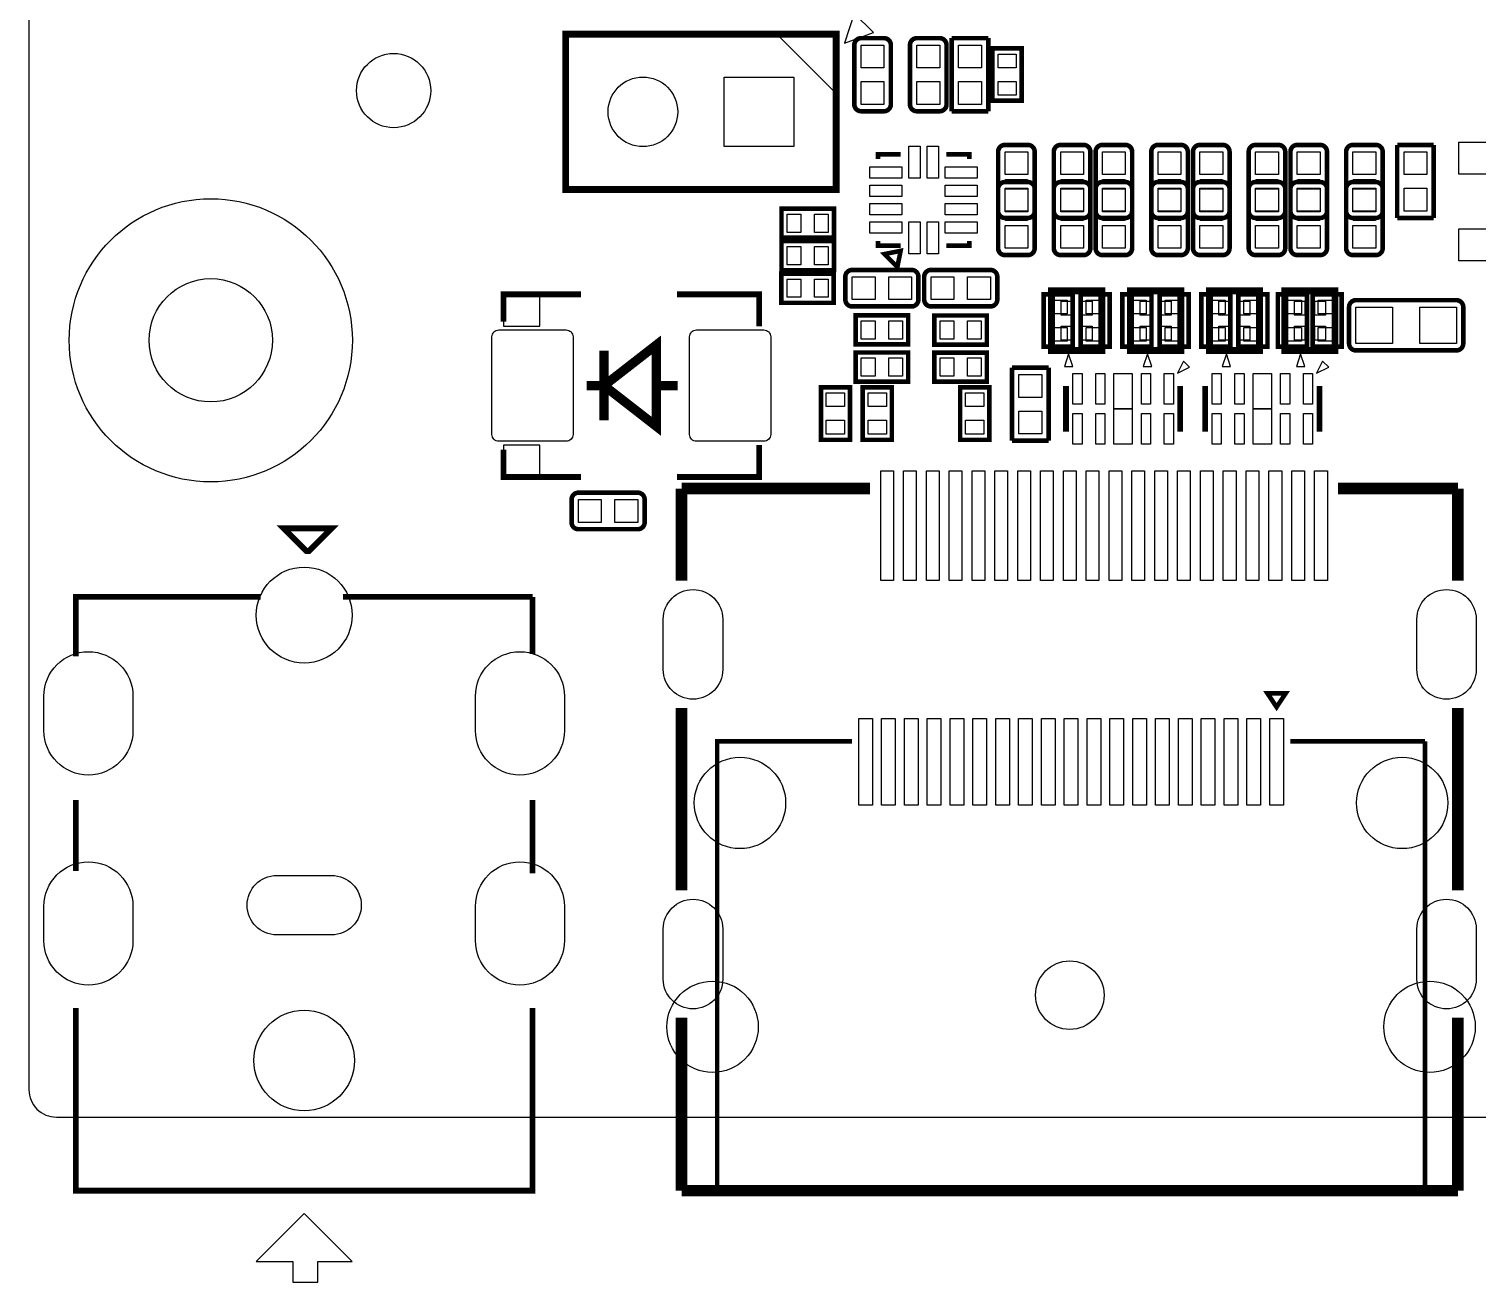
# Model space of a CAD drawing. Extents: x 0 to 100, y -83 to 0.
# Drawn here: x 0.02 to 31.73, y -82.62 to -55.18 of the extents above; entities that cross this region are included whole.
import ezdxf

# ---------------------------------------------------------------- set-up
doc = ezdxf.new("R2010")
doc.units = 0
doc.header["$MEASUREMENT"] = 0
doc.layers.get('0').update_dxf_attribs({"linetype": 'CONTINUOUS'})
for name, color, linetype in [('BG_OUTLINE', 5, 'CONTINUOUS'), ('PG_SILK-TOP', 253, 'CONTINUOUS'), ('PG_SILKSCREEN_TOP', 253, 'CONTINUOUS'), ('PIN_TOP', 92, 'CONTINUOUS')]:
    doc.layers.add(name, color=color, linetype=linetype)

msp = doc.modelspace()

# ---------------------------------------------------------------- linework, layer by layer
at = {"linetype": 'Continuous'}
msp.add_circle((3.999992, -61.999876), 1.35, dxfattribs=at)
at = {"layer": 'BG_OUTLINE'}
msp.add_lwpolyline([(99.418648, -0.005842), (0.61849, -0.005842, 0.414214), (0.018542, -0.60579), (0.018542, -78.405736, 0.414214), (0.61849, -79.005684), (99.418648, -79.005684, 0.414214), (100.018596, -78.405736), (100.018596, -0.60579, 0.414214)], format="xyb", close=True, dxfattribs=at)
at = {"layer": 'PG_SILK-TOP'}
for points, const_width in [([(17.692116, -58.697622), (11.771884, -58.697622), (11.771884, -55.297578), (17.692116, -55.297578), (17.692116, -58.697622)], 0.150114), ([(20.22475, -56.9849), (20.22475, -55.3847)], 0.100076), ([(20.22475, -55.3847), (21.02485, -55.3847)], 0.100076), ([(21.02485, -55.3847), (21.02485, -56.9849)], 0.100076), ([(21.11756, -55.608728), (21.11756, -56.755792), (21.754592, -56.755792), (21.754592, -55.608728), (21.11756, -55.608728)], 0.100076), ([(18.741136, -56.9849), (18.241264, -56.9849)], 0.100076), ([(19.960336, -56.9849), (19.460464, -56.9849)], 0.100076), ([(21.02485, -56.9849), (20.22475, -56.9849)], 0.100076), ([(29.97835, -59.3217), (29.97835, -57.7215)], 0.100076), ([(29.97835, -57.7215), (30.77845, -57.7215)], 0.100076), ([(30.77845, -57.7215), (30.77845, -59.3217)], 0.100076), ([(21.390864, -58.5216), (21.890736, -58.5216)], 0.100076), ([(22.610064, -58.5216), (23.109936, -58.5216)], 0.100076), ([(23.524464, -58.5216), (24.024336, -58.5216)], 0.100076), ([(24.743664, -58.5216), (25.243536, -58.5216)], 0.100076), ([(25.658064, -58.5216), (26.157936, -58.5216)], 0.100076), ([(26.877264, -58.5216), (27.377136, -58.5216)], 0.100076), ([(27.791664, -58.5216), (28.291536, -58.5216)], 0.100076), ([(29.010864, -58.5216), (29.510736, -58.5216)], 0.100076), ([(17.644872, -59.11596), (16.497808, -59.11596), (16.497808, -59.752992), (17.644872, -59.752992), (17.644872, -59.11596)], 0.100076), ([(21.890736, -59.3217), (21.390864, -59.3217)], 0.100076), ([(21.390864, -59.3344), (21.890736, -59.3344)], 0.100076), ([(23.109936, -59.3217), (22.610064, -59.3217)], 0.100076), ([(22.610064, -59.3344), (23.109936, -59.3344)], 0.100076), ([(24.024336, -59.3217), (23.524464, -59.3217)], 0.100076), ([(23.524464, -59.3344), (24.024336, -59.3344)], 0.100076), ([(25.243536, -59.3217), (24.743664, -59.3217)], 0.100076), ([(24.743664, -59.3344), (25.243536, -59.3344)], 0.100076), ([(26.157936, -59.3217), (25.658064, -59.3217)], 0.100076), ([(25.658064, -59.3344), (26.157936, -59.3344)], 0.100076), ([(27.377136, -59.3217), (26.877264, -59.3217)], 0.100076), ([(26.877264, -59.3344), (27.377136, -59.3344)], 0.100076), ([(28.291536, -59.3217), (27.791664, -59.3217)], 0.100076), ([(27.791664, -59.3344), (28.291536, -59.3344)], 0.100076), ([(29.510736, -59.3217), (29.010864, -59.3217)], 0.100076), ([(29.010864, -59.3344), (29.510736, -59.3344)], 0.100076), ([(30.77845, -59.3217), (29.97835, -59.3217)], 0.100076), ([(17.644872, -59.82716), (16.497808, -59.82716), (16.497808, -60.464192), (17.644872, -60.464192), (17.644872, -59.82716)], 0.100076), ([(21.890736, -60.1345), (21.390864, -60.1345)], 0.100076), ([(23.109936, -60.1345), (22.610064, -60.1345)], 0.100076), ([(24.024336, -60.1345), (23.524464, -60.1345)], 0.100076), ([(25.243536, -60.1345), (24.743664, -60.1345)], 0.100076), ([(26.157936, -60.1345), (25.658064, -60.1345)], 0.100076), ([(27.377136, -60.1345), (26.877264, -60.1345)], 0.100076), ([(28.291536, -60.1345), (27.791664, -60.1345)], 0.100076), ([(29.510736, -60.1345), (29.010864, -60.1345)], 0.100076), ([(16.492728, -61.17844), (17.639792, -61.17844), (17.639792, -60.541408), (16.492728, -60.541408), (16.492728, -61.17844)], 0.100076), ([(17.8943, -61.108336), (17.8943, -60.608464)], 0.100076), ([(21.2217, -60.608464), (21.2217, -61.108336)], 0.100076), ([(22.41169, -60.919614), (23.51151, -60.919614), (23.51151, -62.219586), (22.41169, -62.219586), (22.41169, -60.919614)], 0.1524), ([(24.13889, -60.919614), (25.23871, -60.919614), (25.23871, -62.219586), (24.13889, -62.219586), (24.13889, -60.919614)], 0.1524), ([(25.86609, -60.919614), (26.96591, -60.919614), (26.96591, -62.219586), (25.86609, -62.219586), (25.86609, -60.919614)], 0.1524), ([(27.51709, -60.919614), (28.61691, -60.919614), (28.61691, -62.219586), (27.51709, -62.219586), (27.51709, -60.919614)], 0.1524), ([(12.107926, -60.992004), (10.407904, -60.992004), (10.407904, -61.591952)], 0.127), ([(16.008096, -61.692028), (16.008096, -60.992004), (14.207998, -60.992004)], 0.127), ([(22.23516, -60.993528), (22.23516, -62.140592), (22.872192, -62.140592), (22.872192, -60.993528), (22.23516, -60.993528)], 0.100076), ([(23.04796, -60.993528), (23.04796, -62.140592), (23.684992, -62.140592), (23.684992, -60.993528), (23.04796, -60.993528)], 0.100076), ([(23.96236, -60.993528), (23.96236, -62.140592), (24.599392, -62.140592), (24.599392, -60.993528), (23.96236, -60.993528)], 0.100076), ([(24.77516, -60.993528), (24.77516, -62.140592), (25.412192, -62.140592), (25.412192, -60.993528), (24.77516, -60.993528)], 0.100076), ([(25.68956, -60.993528), (25.68956, -62.140592), (26.326592, -62.140592), (26.326592, -60.993528), (25.68956, -60.993528)], 0.100076), ([(26.50236, -60.993528), (26.50236, -62.140592), (27.139392, -62.140592), (27.139392, -60.993528), (26.50236, -60.993528)], 0.100076), ([(27.36596, -60.993528), (27.36596, -62.140592), (28.002992, -62.140592), (28.002992, -60.993528), (27.36596, -60.993528)], 0.100076), ([(28.12796, -60.993528), (28.12796, -62.140592), (28.764992, -62.140592), (28.764992, -60.993528), (28.12796, -60.993528)], 0.100076), ([(19.270472, -61.45276), (18.123408, -61.45276), (18.123408, -62.089792), (19.270472, -62.089792), (19.270472, -61.45276)], 0.100076), ([(19.845528, -62.09284), (20.992592, -62.09284), (20.992592, -61.455808), (19.845528, -61.455808), (19.845528, -62.09284)], 0.100076), ([(28.925266, -61.27115), (28.925266, -62.07125)], 0.100076), ([(19.270472, -62.26556), (18.123408, -62.26556), (18.123408, -62.902592), (19.270472, -62.902592), (19.270472, -62.26556)], 0.100076), ([(19.845528, -62.90564), (20.992592, -62.90564), (20.992592, -62.268608), (19.845528, -62.268608), (19.845528, -62.90564)], 0.100076), ([(21.54555, -64.1985), (21.54555, -62.5983)], 0.100076), ([(21.54555, -62.5983), (22.34565, -62.5983)], 0.100076), ([(22.34565, -62.5983), (22.34565, -64.1985)], 0.100076), ([(17.99844, -64.177672), (17.99844, -63.030608), (17.361408, -63.030608), (17.361408, -64.177672), (17.99844, -64.177672)], 0.100076), ([(18.91284, -64.177672), (18.91284, -63.030608), (18.275808, -63.030608), (18.275808, -64.177672), (18.91284, -64.177672)], 0.100076), ([(21.04644, -64.177672), (21.04644, -63.030608), (20.409408, -63.030608), (20.409408, -64.177672), (21.04644, -64.177672)], 0.100076), ([(22.727666, -64.000126), (22.727666, -63.000128)], 0.127), ([(25.227534, -64.000126), (25.227534, -63.000128)], 0.127), ([(25.775666, -64.000126), (25.775666, -63.000128)], 0.127), ([(28.275534, -64.000126), (28.275534, -63.000128)], 0.127), ([(10.407904, -64.392048), (10.407904, -64.991996), (12.107926, -64.991996)], 0.127), ([(16.008096, -64.291972), (16.008096, -64.991996), (14.207998, -64.991996)], 0.127), ([(22.34565, -64.1985), (21.54555, -64.1985)], 0.100076), ([(14.309344, -65.24625), (18.43786, -65.24625)], 0.254), ([(14.309344, -67.261232), (14.309344, -65.24625)], 0.254), ([(18.057622, -65.24625), (18.43786, -65.24625)], 0.254), ([(28.680156, -65.24625), (31.30931, -65.24625)], 0.254), ([(31.30931, -67.261232), (31.30931, -65.24625)], 0.254), ([(11.8999, -65.985136), (11.8999, -65.485264)], 0.100076), ([(5.09524, -67.616324), (1.04521, -67.616324), (1.04521, -68.916296)], 0.127), ([(11.04519, -67.616324), (6.895084, -67.616324)], 0.127), ([(11.04519, -68.866258), (11.04519, -67.616324)], 0.127), ([(14.309344, -74.041254), (14.309344, -70.050914)], 0.254), ([(31.30931, -74.041254), (31.30931, -70.050914)], 0.254), ([(1.04521, -72.066404), (1.04521, -73.616312)], 0.127), ([(11.04519, -73.66635), (11.04519, -72.066404)], 0.127), ([(1.04521, -76.616306), (1.04521, -80.616298), (11.04519, -80.616298), (11.04519, -76.616306)], 0.127), ([(14.309344, -80.616298), (14.309344, -76.830936)], 0.254), ([(31.30931, -80.616298), (31.30931, -76.830936)], 0.254), ([(14.309344, -80.616298), (31.30931, -80.616298)], 0.254)]:
    msp.add_lwpolyline(points, dxfattribs=dict(at, const_width=const_width))
for points in [[(17.692116, -56.59755), (17.692116, -55.297578), (16.39189, -55.297578)], [(10.407904, -61.692028), (11.208004, -61.692028), (11.208004, -60.992004), (10.407904, -60.992004)], [(10.407904, -64.991996), (11.208004, -64.991996), (11.208004, -64.291972), (10.407904, -64.291972)]]:
    msp.add_lwpolyline(points, close=True, dxfattribs=at)
at = {"layer": 'PG_SILK-TOP', "const_width": 0.100076}
for points in [[(18.09115, -56.834786), (18.09115, -55.534814, -0.414463), (18.241264, -55.3847)], [(18.241264, -55.3847), (18.741136, -55.3847, -0.414463), (18.89125, -55.534814)], [(18.89125, -55.534814), (18.89125, -56.834786, -0.414463), (18.741136, -56.9849)], [(19.31035, -56.834786), (19.31035, -55.534814, -0.414463), (19.460464, -55.3847)], [(19.460464, -55.3847), (19.960336, -55.3847, -0.414463), (20.11045, -55.534814)], [(20.11045, -55.534814), (20.11045, -56.834786, -0.414463), (19.960336, -56.9849)], [(18.241264, -56.9849, -0.414463), (18.09115, -56.834786)], [(19.460464, -56.9849, -0.414463), (19.31035, -56.834786)], [(21.24075, -59.171586), (21.24075, -57.871614, -0.414463), (21.390864, -57.7215)], [(21.390864, -57.7215), (21.890736, -57.7215, -0.414463), (22.04085, -57.871614)], [(22.45995, -59.171586), (22.45995, -57.871614, -0.414463), (22.610064, -57.7215)], [(22.610064, -57.7215), (23.109936, -57.7215, -0.414463), (23.26005, -57.871614)], [(23.37435, -59.171586), (23.37435, -57.871614, -0.414463), (23.524464, -57.7215)], [(23.524464, -57.7215), (24.024336, -57.7215, -0.414463), (24.17445, -57.871614)], [(24.59355, -59.171586), (24.59355, -57.871614, -0.414463), (24.743664, -57.7215)], [(24.743664, -57.7215), (25.243536, -57.7215, -0.414463), (25.39365, -57.871614)], [(25.50795, -59.171586), (25.50795, -57.871614, -0.414463), (25.658064, -57.7215)], [(25.658064, -57.7215), (26.157936, -57.7215, -0.414463), (26.30805, -57.871614)], [(26.72715, -59.171586), (26.72715, -57.871614, -0.414463), (26.877264, -57.7215)], [(26.877264, -57.7215), (27.377136, -57.7215, -0.414463), (27.52725, -57.871614)], [(27.64155, -59.171586), (27.64155, -57.871614, -0.414463), (27.791664, -57.7215)], [(27.791664, -57.7215), (28.291536, -57.7215, -0.414463), (28.44165, -57.871614)], [(28.86075, -59.171586), (28.86075, -57.871614, -0.414463), (29.010864, -57.7215)], [(29.010864, -57.7215), (29.510736, -57.7215, -0.414463), (29.66085, -57.871614)], [(22.04085, -57.871614), (22.04085, -59.171586, -0.414463), (21.890736, -59.3217)], [(23.26005, -57.871614), (23.26005, -59.171586, -0.414463), (23.109936, -59.3217)], [(24.17445, -57.871614), (24.17445, -59.171586, -0.414463), (24.024336, -59.3217)], [(25.39365, -57.871614), (25.39365, -59.171586, -0.414463), (25.243536, -59.3217)], [(26.30805, -57.871614), (26.30805, -59.171586, -0.414463), (26.157936, -59.3217)], [(27.52725, -57.871614), (27.52725, -59.171586, -0.414463), (27.377136, -59.3217)], [(28.44165, -57.871614), (28.44165, -59.171586, -0.414463), (28.291536, -59.3217)], [(29.66085, -57.871614), (29.66085, -59.171586, -0.414463), (29.510736, -59.3217)], [(21.24075, -59.984386), (21.24075, -58.684414, -0.414463), (21.390864, -58.5343)], [(21.390864, -58.5343), (21.890736, -58.5343, -0.414463), (22.04085, -58.684414)], [(22.04085, -58.684414), (22.04085, -59.984386, -0.414463), (21.890736, -60.1345)], [(22.45995, -59.984386), (22.45995, -58.684414, -0.414463), (22.610064, -58.5343)], [(22.610064, -58.5343), (23.109936, -58.5343, -0.414463), (23.26005, -58.684414)], [(23.26005, -58.684414), (23.26005, -59.984386, -0.414463), (23.109936, -60.1345)], [(23.37435, -59.984386), (23.37435, -58.684414, -0.414463), (23.524464, -58.5343)], [(23.524464, -58.5343), (24.024336, -58.5343, -0.414463), (24.17445, -58.684414)], [(24.17445, -58.684414), (24.17445, -59.984386, -0.414463), (24.024336, -60.1345)], [(24.59355, -59.984386), (24.59355, -58.684414, -0.414463), (24.743664, -58.5343)], [(24.743664, -58.5343), (25.243536, -58.5343, -0.414463), (25.39365, -58.684414)], [(25.39365, -58.684414), (25.39365, -59.984386, -0.414463), (25.243536, -60.1345)], [(25.50795, -59.984386), (25.50795, -58.684414, -0.414463), (25.658064, -58.5343)], [(25.658064, -58.5343), (26.157936, -58.5343, -0.414463), (26.30805, -58.684414)], [(26.30805, -58.684414), (26.30805, -59.984386, -0.414463), (26.157936, -60.1345)], [(26.72715, -59.984386), (26.72715, -58.684414, -0.414463), (26.877264, -58.5343)], [(26.877264, -58.5343), (27.377136, -58.5343, -0.414463), (27.52725, -58.684414)], [(27.52725, -58.684414), (27.52725, -59.984386, -0.414463), (27.377136, -60.1345)], [(27.64155, -59.984386), (27.64155, -58.684414, -0.414463), (27.791664, -58.5343)], [(27.791664, -58.5343), (28.291536, -58.5343, -0.414463), (28.44165, -58.684414)], [(28.44165, -58.684414), (28.44165, -59.984386, -0.414463), (28.291536, -60.1345)], [(28.86075, -59.984386), (28.86075, -58.684414, -0.414463), (29.010864, -58.5343)], [(29.010864, -58.5343), (29.510736, -58.5343, -0.414463), (29.66085, -58.684414)], [(29.66085, -58.684414), (29.66085, -59.984386, -0.414463), (29.510736, -60.1345)], [(21.390864, -59.3217, -0.414463), (21.24075, -59.171586)], [(22.610064, -59.3217, -0.414463), (22.45995, -59.171586)], [(23.524464, -59.3217, -0.414463), (23.37435, -59.171586)], [(24.743664, -59.3217, -0.414463), (24.59355, -59.171586)], [(25.658064, -59.3217, -0.414463), (25.50795, -59.171586)], [(26.877264, -59.3217, -0.414463), (26.72715, -59.171586)], [(27.791664, -59.3217, -0.414463), (27.64155, -59.171586)], [(29.010864, -59.3217, -0.414463), (28.86075, -59.171586)], [(21.390864, -60.1345, -0.414463), (21.24075, -59.984386)], [(22.610064, -60.1345, -0.414463), (22.45995, -59.984386)], [(23.524464, -60.1345, -0.414463), (23.37435, -59.984386)], [(24.743664, -60.1345, -0.414463), (24.59355, -59.984386)], [(25.658064, -60.1345, -0.414463), (25.50795, -59.984386)], [(26.877264, -60.1345, -0.414463), (26.72715, -59.984386)], [(27.791664, -60.1345, -0.414463), (27.64155, -59.984386)], [(29.010864, -60.1345, -0.414463), (28.86075, -59.984386)], [(17.8943, -60.608464, -0.414463), (18.044414, -60.45835)], [(18.044414, -60.45835), (19.344386, -60.45835, -0.414463), (19.4945, -60.608464)], [(19.4945, -60.608464), (19.4945, -61.108336, -0.414463), (19.344386, -61.25845)], [(19.6215, -61.108336), (19.6215, -60.608464, -0.414463), (19.771614, -60.45835)], [(19.771614, -60.45835), (21.071586, -60.45835, -0.414463), (21.2217, -60.608464)], [(19.344386, -61.25845), (18.044414, -61.25845, -0.414463), (17.8943, -61.108336)], [(21.071586, -61.25845), (19.771614, -61.25845, -0.414463), (19.6215, -61.108336)], [(21.2217, -61.108336, -0.414463), (21.071586, -61.25845)], [(31.275274, -61.12129), (29.075126, -61.12129, 0.413971), (28.925266, -61.27115)], [(31.425134, -62.07125), (31.425134, -61.27115, 0.413961), (31.275274, -61.12129)], [(28.925266, -62.07125, 0.413779), (29.075126, -62.22111)], [(29.075126, -62.22111), (31.275274, -62.22111, 0.413768), (31.425134, -62.07125)], [(11.8999, -65.485264, -0.414463), (12.050014, -65.33515)], [(12.050014, -65.33515), (13.349986, -65.33515, -0.414463), (13.5001, -65.485264)], [(13.5001, -65.485264), (13.5001, -65.985136, -0.414463), (13.349986, -66.13525)], [(13.349986, -66.13525), (12.050014, -66.13525, -0.414463), (11.8999, -65.985136)]]:
    msp.add_lwpolyline(points, format="xyb", dxfattribs=at)
at = {"layer": 'PG_SILKSCREEN_TOP'}
for points in [[(17.872964, -55.492904), (18.513298, -55.264558), (18.090642, -54.842156)], [(22.7838, -62.2935), (22.690582, -62.5729), (22.877018, -62.5729)], [(24.511, -62.2935), (24.417782, -62.5729), (24.604218, -62.5729)], [(25.166828, -62.717426), (25.430226, -62.585854), (25.2984, -62.454028)], [(26.2382, -62.2935), (26.144982, -62.5729), (26.331418, -62.5729)], [(27.8638, -62.2935), (27.770582, -62.5729), (27.957018, -62.5729)], [(28.214828, -62.717426), (28.478226, -62.585854), (28.3464, -62.454028)], [(7.095236, -82.16646), (6.0452, -81.116424), (4.995164, -82.16646), (5.795264, -82.16646), (5.795264, -82.616294), (6.345174, -82.616294), (6.345174, -82.16646)]]:
    msp.add_lwpolyline(points, close=True, dxfattribs=at)
for points, const_width in [([(19.108674, -57.928002), (18.608802, -57.928002), (18.608802, -58.028078)], 0.100076), ([(20.108926, -57.928002), (20.608798, -57.928002), (20.608798, -58.028078)], 0.100076), ([(19.108674, -59.927998), (18.608802, -59.927998), (18.608802, -59.827922)], 0.100076), ([(20.108926, -59.927998), (20.608798, -59.927998), (20.608798, -59.827922)], 0.100076), ([(19.034506, -60.39485), (19.105372, -60.041536), (18.751804, -60.111894), (19.034506, -60.39485)], 0.100076), ([(12.2301, -62.992), (12.6111, -62.992), (13.7541, -63.881), (13.7541, -62.103), (12.6111, -62.992), (12.4841, -62.992)], 0.2032), ([(12.6111, -63.754), (12.6111, -62.23)], 0.2032), ([(14.224, -62.992), (13.7541, -62.992)], 0.2032), ([(6.145276, -66.616326), (6.645148, -66.116454), (5.595112, -66.116454), (6.095238, -66.616326), (6.145276, -66.616326)], 0.127), ([(27.137868, -69.728588), (27.33802, -70.028816), (27.537918, -69.728588), (27.137868, -69.728588)], 0.100076), ([(18.03781, -70.778624), (15.087854, -70.778624), (15.087854, -80.628744), (30.58795, -80.628744), (30.58795, -70.778624)], 0.100076), ([(30.58795, -70.778624), (27.637994, -70.778624)], 0.100076)]:
    msp.add_lwpolyline(points, dxfattribs=dict(at, const_width=const_width))
at = {"layer": 'PIN_TOP'}
for points in [[(18.741136, -56.034686), (18.241264, -56.034686), (18.241264, -55.534814), (18.741136, -55.534814)], [(19.960336, -56.034686), (19.460464, -56.034686), (19.460464, -55.534814), (19.960336, -55.534814)], [(20.874736, -56.034686), (20.374864, -56.034686), (20.374864, -55.534814), (20.874736, -55.534814)], [(21.237575, -55.734839), (21.637625, -55.734839), (21.637625, -56.034813), (21.237575, -56.034813)], [(16.764, -56.2356), (16.764, -57.7596), (15.24, -57.7596), (15.24, -56.2356)], [(18.741136, -56.834786), (18.241264, -56.834786), (18.241264, -56.334914), (18.741136, -56.334914)], [(19.960336, -56.834786), (19.460464, -56.834786), (19.460464, -56.334914), (19.960336, -56.334914)], [(20.874736, -56.834786), (20.374864, -56.834786), (20.374864, -56.334914), (20.874736, -56.334914)], [(21.237575, -56.334787), (21.637625, -56.334787), (21.637625, -56.634761), (21.237575, -56.634761)], [(32.327469, -58.359548), (31.327471, -58.359548), (31.327471, -57.659524), (32.327469, -57.659524)], [(19.53387, -57.752996), (19.53387, -58.45302), (19.283934, -58.45302), (19.283934, -57.752996)], [(19.933666, -57.752996), (19.933666, -58.45302), (19.68373, -58.45302), (19.68373, -57.752996)], [(21.890736, -58.371486), (21.390864, -58.371486), (21.390864, -57.871614), (21.890736, -57.871614)], [(23.109936, -58.371486), (22.610064, -58.371486), (22.610064, -57.871614), (23.109936, -57.871614)], [(24.024336, -58.371486), (23.524464, -58.371486), (23.524464, -57.871614), (24.024336, -57.871614)], [(25.243536, -58.371486), (24.743664, -58.371486), (24.743664, -57.871614), (25.243536, -57.871614)], [(26.157936, -58.371486), (25.658064, -58.371486), (25.658064, -57.871614), (26.157936, -57.871614)], [(27.377136, -58.371486), (26.877264, -58.371486), (26.877264, -57.871614), (27.377136, -57.871614)], [(28.291536, -58.371486), (27.791664, -58.371486), (27.791664, -57.871614), (28.291536, -57.871614)], [(29.510736, -58.371486), (29.010864, -58.371486), (29.010864, -57.871614), (29.510736, -57.871614)], [(30.128464, -57.871614), (30.628336, -57.871614), (30.628336, -58.371486), (30.128464, -58.371486)], [(18.433796, -58.203084), (19.13382, -58.203084), (19.13382, -58.45302), (18.433796, -58.45302)], [(20.08378, -58.203084), (20.783804, -58.203084), (20.783804, -58.45302), (20.08378, -58.45302)], [(18.433796, -58.603134), (19.13382, -58.603134), (19.13382, -58.85307), (18.433796, -58.85307)], [(20.08378, -58.603134), (20.783804, -58.603134), (20.783804, -58.85307), (20.08378, -58.85307)], [(21.890736, -59.171586), (21.390864, -59.171586), (21.390864, -58.671714), (21.890736, -58.671714)], [(21.890736, -59.184286), (21.390864, -59.184286), (21.390864, -58.684414), (21.890736, -58.684414)], [(23.109936, -59.171586), (22.610064, -59.171586), (22.610064, -58.671714), (23.109936, -58.671714)], [(23.109936, -59.184286), (22.610064, -59.184286), (22.610064, -58.684414), (23.109936, -58.684414)], [(24.024336, -59.171586), (23.524464, -59.171586), (23.524464, -58.671714), (24.024336, -58.671714)], [(24.024336, -59.184286), (23.524464, -59.184286), (23.524464, -58.684414), (24.024336, -58.684414)], [(25.243536, -59.171586), (24.743664, -59.171586), (24.743664, -58.671714), (25.243536, -58.671714)], [(25.243536, -59.184286), (24.743664, -59.184286), (24.743664, -58.684414), (25.243536, -58.684414)], [(26.157936, -59.171586), (25.658064, -59.171586), (25.658064, -58.671714), (26.157936, -58.671714)], [(26.157936, -59.184286), (25.658064, -59.184286), (25.658064, -58.684414), (26.157936, -58.684414)], [(27.377136, -59.171586), (26.877264, -59.171586), (26.877264, -58.671714), (27.377136, -58.671714)], [(27.377136, -59.184286), (26.877264, -59.184286), (26.877264, -58.684414), (27.377136, -58.684414)], [(28.291536, -59.171586), (27.791664, -59.171586), (27.791664, -58.671714), (28.291536, -58.671714)], [(28.291536, -59.184286), (27.791664, -59.184286), (27.791664, -58.684414), (28.291536, -58.684414)], [(29.510736, -59.171586), (29.010864, -59.171586), (29.010864, -58.671714), (29.510736, -58.671714)], [(29.510736, -59.184286), (29.010864, -59.184286), (29.010864, -58.684414), (29.510736, -58.684414)], [(30.128464, -58.671714), (30.628336, -58.671714), (30.628336, -59.171586), (30.128464, -59.171586)], [(16.918813, -59.235975), (16.918813, -59.636025), (16.618839, -59.636025), (16.618839, -59.235975)], [(17.518761, -59.235975), (17.518761, -59.636025), (17.218787, -59.636025), (17.218787, -59.235975)], [(18.433796, -59.00293), (19.13382, -59.00293), (19.13382, -59.252866), (18.433796, -59.252866)], [(20.08378, -59.00293), (20.783804, -59.00293), (20.783804, -59.252866), (20.08378, -59.252866)], [(18.433796, -59.40298), (19.13382, -59.40298), (19.13382, -59.652916), (18.433796, -59.652916)], [(19.53387, -59.40298), (19.53387, -60.103004), (19.283934, -60.103004), (19.283934, -59.40298)], [(19.933666, -59.40298), (19.933666, -60.103004), (19.68373, -60.103004), (19.68373, -59.40298)], [(20.08378, -59.40298), (20.783804, -59.40298), (20.783804, -59.652916), (20.08378, -59.652916)], [(21.890736, -59.984386), (21.390864, -59.984386), (21.390864, -59.484514), (21.890736, -59.484514)], [(23.109936, -59.984386), (22.610064, -59.984386), (22.610064, -59.484514), (23.109936, -59.484514)], [(24.024336, -59.984386), (23.524464, -59.984386), (23.524464, -59.484514), (24.024336, -59.484514)], [(25.243536, -59.984386), (24.743664, -59.984386), (24.743664, -59.484514), (25.243536, -59.484514)], [(26.157936, -59.984386), (25.658064, -59.984386), (25.658064, -59.484514), (26.157936, -59.484514)], [(27.377136, -59.984386), (26.877264, -59.984386), (26.877264, -59.484514), (27.377136, -59.484514)], [(28.291536, -59.984386), (27.791664, -59.984386), (27.791664, -59.484514), (28.291536, -59.484514)], [(29.510736, -59.984386), (29.010864, -59.984386), (29.010864, -59.484514), (29.510736, -59.484514)], [(32.327469, -60.259468), (31.327471, -60.259468), (31.327471, -59.559444), (32.327469, -59.559444)], [(16.918813, -59.947175), (16.918813, -60.347225), (16.618839, -60.347225), (16.618839, -59.947175)], [(17.518761, -59.947175), (17.518761, -60.347225), (17.218787, -60.347225), (17.218787, -59.947175)], [(16.618712, -61.058552), (16.618712, -60.658502), (16.918686, -60.658502), (16.918686, -61.058552)], [(17.21866, -61.058552), (17.21866, -60.658502), (17.518634, -60.658502), (17.518634, -61.058552)], [(18.044414, -61.108336), (18.044414, -60.608464), (18.544286, -60.608464), (18.544286, -61.108336)], [(18.844514, -61.108336), (18.844514, -60.608464), (19.344386, -60.608464), (19.344386, -61.108336)], [(20.271486, -60.608464), (20.271486, -61.108336), (19.771614, -61.108336), (19.771614, -60.608464)], [(21.071586, -60.608464), (21.071586, -61.108336), (20.571714, -61.108336), (20.571714, -60.608464)], [(22.355175, -61.119639), (22.755225, -61.119639), (22.755225, -61.419613), (22.355175, -61.419613)], [(22.622256, -61.446918), (22.622256, -61.142118), (22.850856, -61.142118), (22.850856, -61.446918)], [(23.072344, -61.446918), (23.072344, -61.142118), (23.300944, -61.142118), (23.300944, -61.446918)], [(23.167975, -61.119639), (23.568025, -61.119639), (23.568025, -61.419613), (23.167975, -61.419613)], [(24.082375, -61.119639), (24.482425, -61.119639), (24.482425, -61.419613), (24.082375, -61.419613)], [(24.349456, -61.446918), (24.349456, -61.142118), (24.578056, -61.142118), (24.578056, -61.446918)], [(24.799544, -61.446918), (24.799544, -61.142118), (25.028144, -61.142118), (25.028144, -61.446918)], [(24.895175, -61.119639), (25.295225, -61.119639), (25.295225, -61.419613), (24.895175, -61.419613)], [(25.809575, -61.119639), (26.209625, -61.119639), (26.209625, -61.419613), (25.809575, -61.419613)], [(26.076656, -61.446918), (26.076656, -61.142118), (26.305256, -61.142118), (26.305256, -61.446918)], [(26.526744, -61.446918), (26.526744, -61.142118), (26.755344, -61.142118), (26.755344, -61.446918)], [(26.622375, -61.119639), (27.022425, -61.119639), (27.022425, -61.419613), (26.622375, -61.419613)], [(27.485975, -61.119639), (27.886025, -61.119639), (27.886025, -61.419613), (27.485975, -61.419613)], [(27.727656, -61.446918), (27.727656, -61.142118), (27.956256, -61.142118), (27.956256, -61.446918)], [(28.177744, -61.446918), (28.177744, -61.142118), (28.406344, -61.142118), (28.406344, -61.446918)], [(28.247975, -61.119639), (28.648025, -61.119639), (28.648025, -61.419613), (28.247975, -61.419613)], [(29.875226, -61.27115), (29.875226, -62.07125), (29.075126, -62.07125), (29.075126, -61.27115)], [(31.275274, -61.27115), (31.275274, -62.07125), (30.475174, -62.07125), (30.475174, -61.27115)], [(18.544413, -61.572775), (18.544413, -61.972825), (18.244439, -61.972825), (18.244439, -61.572775)], [(19.144361, -61.572775), (19.144361, -61.972825), (18.844387, -61.972825), (18.844387, -61.572775)], [(19.971512, -61.972952), (19.971512, -61.572902), (20.271486, -61.572902), (20.271486, -61.972952)], [(20.57146, -61.972952), (20.57146, -61.572902), (20.871434, -61.572902), (20.871434, -61.972952)], [(22.355175, -61.719587), (22.755225, -61.719587), (22.755225, -62.019561), (22.355175, -62.019561)], [(22.622256, -61.997082), (22.622256, -61.692282), (22.850856, -61.692282), (22.850856, -61.997082)], [(23.072344, -61.997082), (23.072344, -61.692282), (23.300944, -61.692282), (23.300944, -61.997082)], [(23.167975, -61.719587), (23.568025, -61.719587), (23.568025, -62.019561), (23.167975, -62.019561)], [(24.082375, -61.719587), (24.482425, -61.719587), (24.482425, -62.019561), (24.082375, -62.019561)], [(24.349456, -61.997082), (24.349456, -61.692282), (24.578056, -61.692282), (24.578056, -61.997082)], [(24.799544, -61.997082), (24.799544, -61.692282), (25.028144, -61.692282), (25.028144, -61.997082)], [(24.895175, -61.719587), (25.295225, -61.719587), (25.295225, -62.019561), (24.895175, -62.019561)], [(25.809575, -61.719587), (26.209625, -61.719587), (26.209625, -62.019561), (25.809575, -62.019561)], [(26.076656, -61.997082), (26.076656, -61.692282), (26.305256, -61.692282), (26.305256, -61.997082)], [(26.526744, -61.997082), (26.526744, -61.692282), (26.755344, -61.692282), (26.755344, -61.997082)], [(26.622375, -61.719587), (27.022425, -61.719587), (27.022425, -62.019561), (26.622375, -62.019561)], [(27.485975, -61.719587), (27.886025, -61.719587), (27.886025, -62.019561), (27.485975, -62.019561)], [(27.727656, -61.997082), (27.727656, -61.692282), (27.956256, -61.692282), (27.956256, -61.997082)], [(28.177744, -61.997082), (28.177744, -61.692282), (28.406344, -61.692282), (28.406344, -61.997082)], [(28.247975, -61.719587), (28.648025, -61.719587), (28.648025, -62.019561), (28.247975, -62.019561)], [(18.544413, -62.385575), (18.544413, -62.785625), (18.244439, -62.785625), (18.244439, -62.385575)], [(19.144361, -62.385575), (19.144361, -62.785625), (18.844387, -62.785625), (18.844387, -62.385575)], [(19.971512, -62.785752), (19.971512, -62.385702), (20.271486, -62.385702), (20.271486, -62.785752)], [(20.57146, -62.785752), (20.57146, -62.385702), (20.871434, -62.385702), (20.871434, -62.785752)], [(21.695664, -62.748414), (22.195536, -62.748414), (22.195536, -63.248286), (21.695664, -63.248286)], [(23.077551, -62.727586), (23.077551, -63.397638), (22.877653, -63.397638), (22.877653, -62.727586)], [(23.577677, -62.727586), (23.577677, -63.397638), (23.377779, -63.397638), (23.377779, -62.727586)], [(24.177625, -62.724919), (24.177625, -63.499873), (23.777575, -63.499873), (23.777575, -62.724919)], [(24.577421, -62.727586), (24.577421, -63.397638), (24.377523, -63.397638), (24.377523, -62.727586)], [(25.077547, -62.727586), (25.077547, -63.397638), (24.877649, -63.397638), (24.877649, -62.727586)], [(26.125551, -62.727586), (26.125551, -63.397638), (25.925653, -63.397638), (25.925653, -62.727586)], [(26.625677, -62.727586), (26.625677, -63.397638), (26.425779, -63.397638), (26.425779, -62.727586)], [(27.225625, -62.724919), (27.225625, -63.499873), (26.825575, -63.499873), (26.825575, -62.724919)], [(27.625421, -62.727586), (27.625421, -63.397638), (27.425523, -63.397638), (27.425523, -62.727586)], [(28.125547, -62.727586), (28.125547, -63.397638), (27.925649, -63.397638), (27.925649, -62.727586)], [(17.878425, -63.451613), (17.478375, -63.451613), (17.478375, -63.151639), (17.878425, -63.151639)], [(18.792825, -63.451613), (18.392775, -63.451613), (18.392775, -63.151639), (18.792825, -63.151639)], [(20.926425, -63.451613), (20.526375, -63.451613), (20.526375, -63.151639), (20.926425, -63.151639)], [(21.695664, -63.548514), (22.195536, -63.548514), (22.195536, -64.048386), (21.695664, -64.048386)], [(23.077551, -63.602362), (23.077551, -64.272414), (22.877653, -64.272414), (22.877653, -63.602362)], [(23.577677, -63.602362), (23.577677, -64.272414), (23.377779, -64.272414), (23.377779, -63.602362)], [(24.177625, -63.500127), (24.177625, -64.275081), (23.777575, -64.275081), (23.777575, -63.500127)], [(24.577421, -63.602362), (24.577421, -64.272414), (24.377523, -64.272414), (24.377523, -63.602362)], [(25.077547, -63.602362), (25.077547, -64.272414), (24.877649, -64.272414), (24.877649, -63.602362)], [(26.125551, -63.602362), (26.125551, -64.272414), (25.925653, -64.272414), (25.925653, -63.602362)], [(26.625677, -63.602362), (26.625677, -64.272414), (26.425779, -64.272414), (26.425779, -63.602362)], [(27.225625, -63.500127), (27.225625, -64.275081), (26.825575, -64.275081), (26.825575, -63.500127)], [(27.625421, -63.602362), (27.625421, -64.272414), (27.425523, -64.272414), (27.425523, -63.602362)], [(28.125547, -63.602362), (28.125547, -64.272414), (27.925649, -64.272414), (27.925649, -63.602362)], [(17.878425, -64.051561), (17.478375, -64.051561), (17.478375, -63.751587), (17.878425, -63.751587)], [(18.792825, -64.051561), (18.392775, -64.051561), (18.392775, -63.751587), (18.792825, -63.751587)], [(20.926425, -64.051561), (20.526375, -64.051561), (20.526375, -63.751587), (20.926425, -63.751587)], [(18.669254, -67.256406), (18.669254, -64.85636), (18.949162, -64.85636), (18.949162, -67.256406)], [(19.169126, -67.256406), (19.169126, -64.85636), (19.449034, -64.85636), (19.449034, -67.256406)], [(19.669252, -67.256406), (19.669252, -64.85636), (19.94916, -64.85636), (19.94916, -67.256406)], [(20.169124, -67.256406), (20.169124, -64.85636), (20.449032, -64.85636), (20.449032, -67.256406)], [(20.66925, -67.256406), (20.66925, -64.85636), (20.949158, -64.85636), (20.949158, -67.256406)], [(21.169122, -67.256406), (21.169122, -64.85636), (21.44903, -64.85636), (21.44903, -67.256406)], [(21.669248, -67.256406), (21.669248, -64.85636), (21.949156, -64.85636), (21.949156, -67.256406)], [(22.16912, -67.256406), (22.16912, -64.85636), (22.449028, -64.85636), (22.449028, -67.256406)], [(22.669246, -67.256406), (22.669246, -64.85636), (22.949154, -64.85636), (22.949154, -67.256406)], [(23.169118, -67.256406), (23.169118, -64.85636), (23.449026, -64.85636), (23.449026, -67.256406)], [(23.669244, -67.256406), (23.669244, -64.85636), (23.949152, -64.85636), (23.949152, -67.256406)], [(24.169116, -67.256406), (24.169116, -64.85636), (24.449024, -64.85636), (24.449024, -67.256406)], [(24.669242, -67.256406), (24.669242, -64.85636), (24.94915, -64.85636), (24.94915, -67.256406)], [(25.169114, -67.256406), (25.169114, -64.85636), (25.449022, -64.85636), (25.449022, -67.256406)], [(25.66924, -67.256406), (25.66924, -64.85636), (25.949148, -64.85636), (25.949148, -67.256406)], [(26.169112, -67.256406), (26.169112, -64.85636), (26.44902, -64.85636), (26.44902, -67.256406)], [(26.669238, -67.256406), (26.669238, -64.85636), (26.949146, -64.85636), (26.949146, -67.256406)], [(27.16911, -67.256406), (27.16911, -64.85636), (27.449018, -64.85636), (27.449018, -67.256406)], [(27.669236, -67.256406), (27.669236, -64.85636), (27.949144, -64.85636), (27.949144, -67.256406)], [(28.169108, -67.256406), (28.169108, -64.85636), (28.449016, -64.85636), (28.449016, -67.256406)], [(12.050014, -65.985136), (12.050014, -65.485264), (12.549886, -65.485264), (12.549886, -65.985136)], [(12.850114, -65.985136), (12.850114, -65.485264), (13.349986, -65.485264), (13.349986, -65.985136)], [(18.487771, -70.278752), (18.487771, -72.178672), (18.187797, -72.178672), (18.187797, -70.278752)], [(18.987897, -70.278752), (18.987897, -72.178672), (18.687923, -72.178672), (18.687923, -70.278752)], [(19.487769, -70.278752), (19.487769, -72.178672), (19.187795, -72.178672), (19.187795, -70.278752)], [(19.987895, -70.278752), (19.987895, -72.178672), (19.687921, -72.178672), (19.687921, -70.278752)], [(20.487767, -70.278752), (20.487767, -72.178672), (20.187793, -72.178672), (20.187793, -70.278752)], [(20.987893, -70.278752), (20.987893, -72.178672), (20.687919, -72.178672), (20.687919, -70.278752)], [(21.487765, -70.278752), (21.487765, -72.178672), (21.187791, -72.178672), (21.187791, -70.278752)], [(21.987891, -70.278752), (21.987891, -72.178672), (21.687917, -72.178672), (21.687917, -70.278752)], [(22.487763, -70.278752), (22.487763, -72.178672), (22.187789, -72.178672), (22.187789, -70.278752)], [(22.987889, -70.278752), (22.987889, -72.178672), (22.687915, -72.178672), (22.687915, -70.278752)], [(23.488015, -70.278752), (23.488015, -72.178672), (23.188041, -72.178672), (23.188041, -70.278752)], [(23.987887, -70.278752), (23.987887, -72.178672), (23.687913, -72.178672), (23.687913, -70.278752)], [(24.488013, -70.278752), (24.488013, -72.178672), (24.188039, -72.178672), (24.188039, -70.278752)], [(24.987885, -70.278752), (24.987885, -72.178672), (24.687911, -72.178672), (24.687911, -70.278752)], [(25.488011, -70.278752), (25.488011, -72.178672), (25.188037, -72.178672), (25.188037, -70.278752)], [(25.987883, -70.278752), (25.987883, -72.178672), (25.687909, -72.178672), (25.687909, -70.278752)], [(26.488009, -70.278752), (26.488009, -72.178672), (26.188035, -72.178672), (26.188035, -70.278752)], [(26.987881, -70.278752), (26.987881, -72.178672), (26.687907, -72.178672), (26.687907, -70.278752)], [(27.488007, -70.278752), (27.488007, -72.178672), (27.188033, -72.178672), (27.188033, -70.278752)]]:
    msp.add_lwpolyline(points, close=True, dxfattribs=at)
for points in [[(11.93292, -61.9252), (11.93292, -64.0588, -0.414214), (11.78052, -64.2112), (10.30732, -64.2112, -0.414214), (10.15492, -64.0588), (10.15492, -61.9252, -0.414214), (10.30732, -61.7728), (11.78052, -61.7728, -0.414214)], [(16.26108, -61.9252), (16.26108, -64.0588, -0.414214), (16.10868, -64.2112), (14.63548, -64.2112, -0.414214), (14.48308, -64.0588), (14.48308, -61.9252, -0.414214), (14.63548, -61.7728), (16.10868, -61.7728, -0.414214)], [(15.209266, -68.106163), (15.209266, -69.206237, -1), (13.909294, -69.206237), (13.909294, -68.106163, -1)], [(31.709106, -68.106163), (31.709106, -69.206237, -1), (30.409134, -69.206237), (30.409134, -68.106163, -1)], [(0.345313, -70.541515), (0.345313, -69.791453, -1), (2.295271, -69.791453), (2.295271, -70.541515, -1)], [(9.795129, -70.541515), (9.795129, -69.791453, -1), (11.745087, -69.791453), (11.745087, -70.541515, -1)], [(0.345313, -75.141455), (0.345313, -74.391393, -1), (2.295271, -74.391393), (2.295271, -75.141455, -1)], [(9.795129, -75.141455), (9.795129, -74.391393, -1), (11.745087, -74.391393), (11.745087, -75.141455, -1)], [(5.445125, -73.716388), (6.645275, -73.716388, -1), (6.645275, -75.01636), (5.445125, -75.01636, -1)], [(15.209266, -74.886185), (15.209266, -75.986259, -1), (13.909294, -75.986259), (13.909294, -74.886185, -1)], [(31.709106, -74.886185), (31.709106, -75.986259, -1), (30.409134, -75.986259), (30.409134, -74.886185, -1)]]:
    msp.add_lwpolyline(points, format="xyb", close=True, dxfattribs=at)
for centre, radius in [((8.003286, -56.53278), 0.8128), ((13.462, -56.9976), 0.762), ((3.999992, -61.999876), 3.099943), ((6.0452, -68.016374), 1.050036), ((15.58798, -72.128634), 0.999998), ((30.087824, -72.128634), 0.999998), ((22.8092, -76.336144), 0.750062), ((14.987778, -77.028802), 0.999998), ((30.688026, -77.028802), 0.999998), ((6.0452, -77.766418), 1.099947)]:
    msp.add_circle(centre, radius, dxfattribs=at)

doc.saveas('drawing.dxf')
